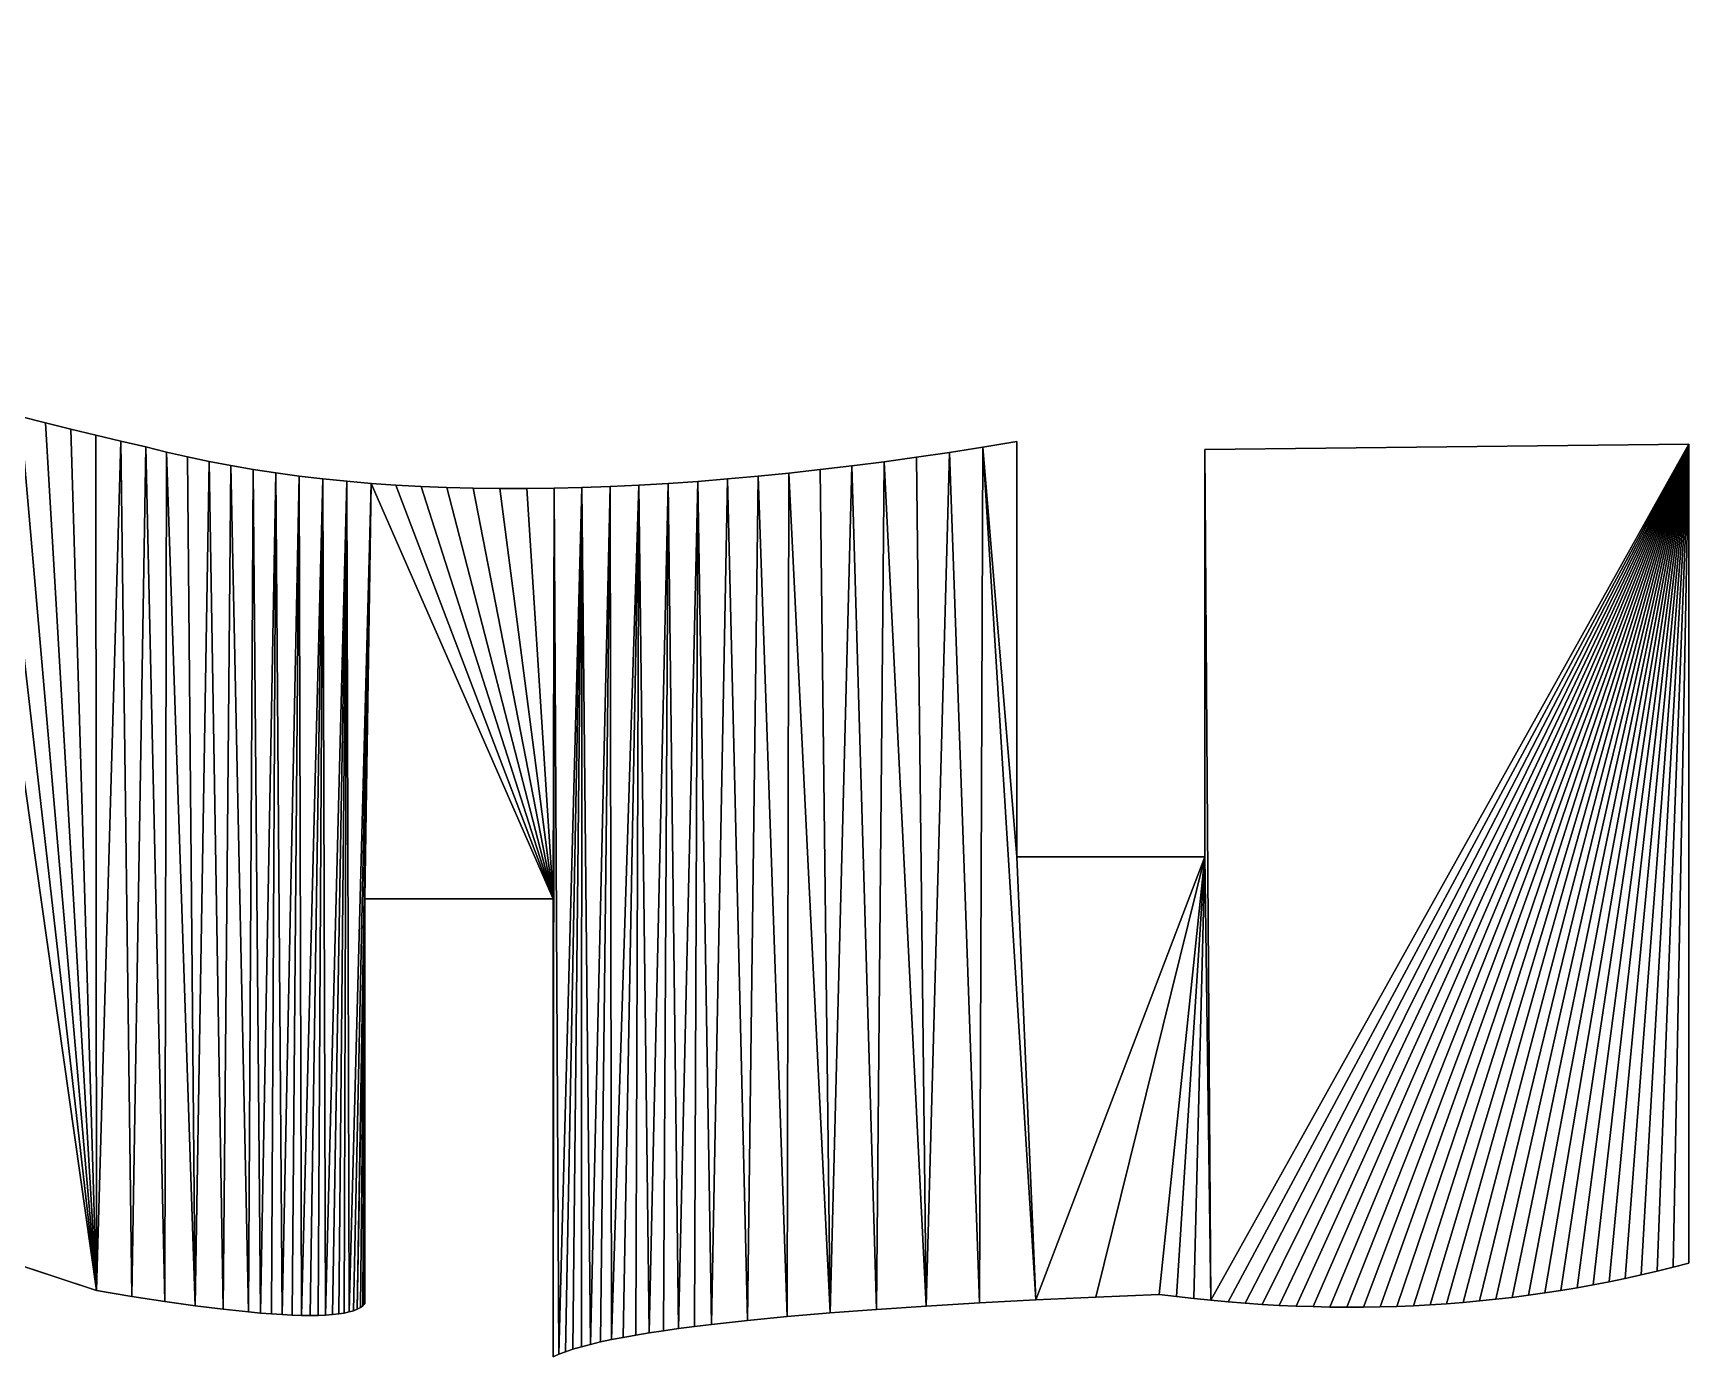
# Model space of a CAD drawing. Extents: x 10 to 917, y 10 to 841.
# Drawn here: x 861.7 to 917.5, y 37.7 to 82.3 of the extents above; entities that cross this region are included whole.
import ezdxf

# ---------------------------------------------------------------- set-up
doc = ezdxf.new("R2010")
doc.units = 0
doc.header["$MEASUREMENT"] = 0
doc.layers.get('0').update_dxf_attribs({"linetype": 'CONTINUOUS'})

msp = doc.modelspace()

# ---------------------------------------------------------------- linework, layer by layer
for p, q in [((862.108, 69.185), (861.263, 69.399)), ((862.953, 68.975), (862.108, 69.185)), ((863.798, 68.771), (862.953, 68.975)), ((864.643, 68.571), (863.798, 68.771)), ((865.487, 68.376), (864.643, 68.571)), ((866.181, 68.2), (865.487, 68.376)), ((866.889, 68.036), (866.181, 68.2)), ((892.553, 68.19), (891.442, 68.027)), ((893.678, 68.365), (892.553, 68.19)), ((894.817, 68.552), (893.678, 68.365)), ((894.817, 54.566), (894.817, 68.552)), ((917.457, 68.464), (901.158, 68.288)), ((901.158, 68.288), (901.158, 54.566)), ((917.457, 40.88), (917.457, 68.464)), ((867.611, 67.884), (866.889, 68.036)), ((868.348, 67.743), (867.611, 67.884)), ((869.099, 67.615), (868.348, 67.743)), ((869.865, 67.497), (869.099, 67.615)), ((870.645, 67.392), (869.865, 67.497)), ((887.143, 67.491), (886.104, 67.386)), ((888.196, 67.607), (887.143, 67.491)), ((889.264, 67.735), (888.196, 67.607)), ((890.346, 67.875), (889.264, 67.735)), ((891.442, 68.027), (890.346, 67.875)), ((871.439, 67.298), (870.645, 67.392)), ((872.248, 67.216), (871.439, 67.298)), ((873.071, 67.145), (872.248, 67.216)), ((873.908, 67.086), (873.071, 67.145)), ((874.76, 67.039), (873.908, 67.086)), ((875.626, 67.004), (874.76, 67.039)), ((876.507, 66.98), (875.626, 67.004)), ((877.402, 66.968), (876.507, 66.98)), ((878.311, 66.968), (877.402, 66.968)), ((879.235, 66.979), (878.311, 66.968)), ((880.173, 67.002), (879.235, 66.979)), ((881.126, 67.037), (880.173, 67.002)), ((882.093, 67.083), (881.126, 67.037)), ((883.074, 67.141), (882.093, 67.083)), ((884.07, 67.211), (883.074, 67.141)), ((885.08, 67.293), (884.07, 67.211)), ((886.104, 67.386), (885.08, 67.293)), ((901.158, 54.566), (894.817, 54.566)), ((872.857, 39.514), (872.857, 53.146)), ((872.857, 53.146), (879.198, 53.146)), ((879.198, 53.146), (879.198, 37.722)), ((859.431, 41.407), (863.817, 39.959)), ((916.389, 40.609), (916.924, 40.741)), ((916.924, 40.741), (917.457, 40.88)), ((914.236, 40.148), (914.776, 40.253)), ((914.776, 40.253), (915.316, 40.365)), ((915.316, 40.365), (915.853, 40.483)), ((915.853, 40.483), (916.389, 40.609)), ((863.817, 39.959), (865.01, 39.761)), ((865.01, 39.761), (866.119, 39.59)), ((893.56, 39.54), (895.464, 39.641)), ((895.464, 39.641), (897.482, 39.737)), ((897.482, 39.737), (899.614, 39.827)), ((899.614, 39.827), (900.197, 39.754)), ((900.197, 39.754), (900.777, 39.687)), ((900.777, 39.687), (901.356, 39.628)), ((901.356, 39.628), (901.934, 39.575)), ((909.851, 39.556), (910.405, 39.606)), ((910.405, 39.606), (910.957, 39.663)), ((910.957, 39.663), (911.507, 39.726)), ((911.507, 39.726), (912.056, 39.797)), ((912.056, 39.797), (912.603, 39.874)), ((912.603, 39.874), (913.149, 39.959)), ((913.149, 39.959), (913.693, 40.05)), ((913.693, 40.05), (914.236, 40.148)), ((866.119, 39.59), (867.145, 39.445)), ((867.145, 39.445), (868.087, 39.327)), ((868.087, 39.327), (868.945, 39.235)), ((868.945, 39.235), (869.342, 39.199)), ((869.342, 39.199), (869.719, 39.169)), ((869.719, 39.169), (870.075, 39.146)), ((870.075, 39.146), (870.409, 39.13)), ((870.409, 39.13), (870.723, 39.12)), ((870.723, 39.12), (871.016, 39.117)), ((871.016, 39.117), (871.288, 39.12)), ((871.288, 39.12), (871.539, 39.13)), ((871.539, 39.13), (871.77, 39.146)), ((871.77, 39.146), (871.979, 39.169)), ((871.979, 39.169), (872.167, 39.199)), ((872.167, 39.199), (872.334, 39.235)), ((872.334, 39.235), (872.481, 39.278)), ((872.481, 39.278), (872.606, 39.327)), ((872.606, 39.327), (872.711, 39.383)), ((872.711, 39.383), (872.795, 39.445)), ((872.795, 39.445), (872.829, 39.479)), ((872.829, 39.479), (872.857, 39.514)), ((885.752, 38.95), (887.085, 39.079)), ((887.085, 39.079), (888.533, 39.202)), ((888.533, 39.202), (890.094, 39.32)), ((890.094, 39.32), (891.77, 39.433)), ((891.77, 39.433), (893.56, 39.54)), ((901.934, 39.575), (902.51, 39.529)), ((902.51, 39.529), (903.084, 39.49)), ((903.084, 39.49), (903.657, 39.458)), ((903.657, 39.458), (904.228, 39.432)), ((904.228, 39.432), (904.797, 39.414)), ((904.797, 39.414), (905.365, 39.402)), ((905.365, 39.402), (905.932, 39.397)), ((905.932, 39.397), (906.496, 39.399)), ((906.496, 39.399), (907.059, 39.408)), ((907.059, 39.408), (907.621, 39.424)), ((907.621, 39.424), (908.181, 39.447)), ((908.181, 39.447), (908.739, 39.476)), ((908.739, 39.476), (909.296, 39.512)), ((909.296, 39.512), (909.851, 39.556)), ((881.986, 38.456), (882.438, 38.531)), ((882.438, 38.531), (882.919, 38.604)), ((882.919, 38.604), (883.429, 38.676)), ((883.429, 38.676), (883.967, 38.747)), ((883.967, 38.747), (884.533, 38.816)), ((884.533, 38.816), (885.752, 38.95)), ((879.618, 37.895), (879.87, 37.979)), ((879.87, 37.979), (880.152, 38.062)), ((880.152, 38.062), (880.461, 38.143)), ((880.461, 38.143), (880.8, 38.224)), ((880.8, 38.224), (881.166, 38.302)), ((881.166, 38.302), (881.562, 38.38)), ((881.562, 38.38), (881.986, 38.456)), ((879.198, 37.722), (879.394, 37.809)), ((879.394, 37.809), (879.618, 37.895))]:
    msp.add_line(p, q)

# ---------------------------------------------------------------- meshes
mesh = msp.add_polyface()
corners = [(840.099, 76.316), (838.403, 64.794), (838.403, 77), (838.549, 49.477), (841.046, 48.088), (841.795, 75.652), (842.208, 47.466), (843.49, 75.007), (844.357, 46.369), (845.185, 74.382), (845.345, 45.894), (846.879, 73.775), (847.147, 45.091), (848.573, 73.188), (848.718, 44.483), (850.266, 72.621), (850.355, 43.997), (851.959, 72.072), (821.69, 50.974), (821.641, 83.216), (821.976, 83.193), (822.424, 51.157), (822.319, 83.161), (822.668, 83.122), (823.151, 51.32), (823.024, 83.075), (823.386, 83.019), (823.872, 51.464), (823.756, 82.956), (824.132, 82.885), (824.585, 51.588), (824.515, 82.807), (824.905, 82.72), (825.292, 51.694), (825.301, 82.625), (825.992, 51.78), (825.705, 82.522), (826.115, 82.412), (826.339, 51.816), (826.532, 82.293), (826.685, 51.847), (826.955, 82.167), (827.029, 51.874), (827.386, 82.033), (827.711, 51.912), (827.823, 81.891), (828.05, 51.924), (828.267, 81.741), (828.387, 51.931), (828.717, 81.583), (828.723, 51.934), (829.175, 81.417), (829.388, 51.924), (829.639, 81.243), (829.718, 51.912), (830.11, 81.061), (830.374, 51.874), (830.588, 80.872), (830.699, 51.847), (831.072, 80.674), (831.344, 51.78), (831.564, 80.469), (831.664, 51.739), (832.062, 80.256), (831.982, 51.694), (832.062, 64.794), (853.652, 71.543), (852.039, 57.018), (858.381, 57.018), (854.498, 71.285), (855.344, 71.033), (856.19, 70.785), (857.036, 70.542), (857.882, 70.303), (858.727, 70.07), (879.198, 53.146), (873.071, 67.145), (873.908, 67.086), (874.76, 67.039), (875.626, 67.004), (876.507, 66.98), (877.402, 66.968), (878.311, 66.968), (879.235, 66.979), (894.817, 54.566), (893.678, 68.365), (894.817, 68.552)]
mesh.append_faces([[corners[k] for k in face] for face in [(0, 1, 2), (84, 85, 86)]], dxfattribs={"vtx0": -1})
mesh.append_faces([[corners[k] for k in face] for face in [(33, 34, 35), (66, 67, 17)]], dxfattribs={"vtx0": -1, "vtx1": -1})
mesh.append_faces([[corners[k] for k in face] for face in [(1, 0, 3)]], dxfattribs={"vtx0": -1, "vtx1": -1, "vtx2": -1})
mesh.append_faces([[corners[k] for k in face] for face in [(4, 0, 5), (6, 5, 7), (8, 7, 9), (10, 9, 11), (12, 11, 13), (14, 13, 15), (16, 15, 17), (18, 19, 20), (21, 20, 22), (21, 22, 23), (24, 23, 25), (24, 25, 26), (27, 26, 28), (27, 28, 29), (30, 29, 31), (30, 31, 32), (33, 32, 34), (35, 34, 36), (35, 36, 37), (38, 37, 39), (40, 39, 41), (42, 41, 43), (44, 43, 45), (46, 45, 47), (48, 47, 49), (50, 49, 51), (52, 51, 53), (54, 53, 55), (56, 55, 57), (58, 57, 59), (60, 59, 61), (62, 61, 63), (64, 63, 65), (68, 66, 69), (68, 69, 70), (68, 70, 71), (68, 71, 72), (68, 72, 73), (68, 73, 74), (75, 76, 77), (75, 77, 78), (75, 78, 79), (75, 79, 80), (75, 80, 81), (75, 81, 82), (75, 82, 83)]], dxfattribs={"vtx0": -1, "vtx2": -1})
mesh = msp.add_polyface()
corners = [(838.549, 49.477), (840.099, 76.316), (839.827, 48.758), (841.046, 48.088), (841.795, 75.652), (842.208, 47.466), (843.49, 75.007), (843.311, 46.893), (844.357, 46.369), (845.185, 74.382), (844.858, 46.126), (845.345, 45.894), (846.879, 73.775), (845.817, 45.675), (846.275, 45.468), (846.718, 45.273), (847.147, 45.091), (848.573, 73.188), (847.562, 44.92), (847.961, 44.762), (848.347, 44.616), (848.718, 44.483), (850.266, 72.621), (849.074, 44.361), (849.416, 44.252), (849.744, 44.155), (850.057, 44.07), (850.355, 43.997), (851.959, 72.072), (850.639, 43.937), (850.909, 43.889), (851.164, 43.852), (851.404, 43.829), (851.63, 43.817), (851.842, 43.818), (852.039, 43.831), (852.039, 57.018), (837.417, 50.053), (838.403, 64.794), (837.702, 49.916), (837.986, 49.775), (838.269, 49.628), (853.652, 71.543), (858.381, 57.018), (859.431, 41.407), (858.381, 41.757), (858.727, 70.07), (859.572, 69.841), (863.817, 39.959), (860.418, 69.618), (861.263, 69.399), (862.108, 69.185), (862.953, 68.975), (863.798, 68.771), (864.643, 68.571), (865.01, 39.761), (865.487, 68.376), (866.119, 39.59), (866.181, 68.2), (867.145, 39.445), (866.889, 68.036), (867.611, 67.884), (868.087, 39.327)]
mesh.append_faces([[corners[k] for k in face] for face in [(43, 44, 45)]], dxfattribs={"vtx0": -1})
mesh.append_faces([[corners[k] for k in face] for face in [(0, 1, 2), (2, 1, 3), (3, 4, 5), (5, 6, 7), (7, 6, 8), (8, 9, 10), (10, 9, 11), (11, 12, 13), (13, 12, 14), (14, 12, 15), (15, 12, 16), (16, 17, 18), (18, 17, 19), (19, 17, 20), (20, 17, 21), (21, 22, 23), (23, 22, 24), (24, 22, 25), (25, 22, 26), (26, 22, 27), (27, 28, 29), (29, 28, 30), (30, 28, 31), (31, 28, 32), (32, 28, 33), (33, 28, 34), (34, 28, 35), (35, 28, 36), (37, 38, 39), (39, 38, 40), (40, 38, 41), (41, 38, 0), (36, 42, 43), (44, 47, 48), (48, 54, 55), (55, 56, 57), (57, 58, 59), (59, 61, 62)]], dxfattribs={"vtx0": -1, "vtx1": -1})
mesh.append_faces([[corners[k] for k in face] for face in [(44, 43, 46)]], dxfattribs={"vtx0": -1, "vtx1": -1, "vtx2": -1})
mesh.append_faces([[corners[k] for k in face] for face in [(44, 46, 47), (48, 47, 49), (48, 49, 50), (48, 50, 51), (48, 51, 52), (48, 52, 53), (48, 53, 54), (55, 54, 56), (57, 56, 58), (59, 58, 60), (59, 60, 61)]], dxfattribs={"vtx0": -1, "vtx2": -1})
mesh = msp.add_polyface()
corners = [(885.752, 38.95), (886.104, 67.386), (887.085, 39.079), (887.143, 67.491), (888.533, 39.202), (888.196, 67.607), (889.264, 67.735), (890.094, 39.32), (890.346, 67.875), (891.77, 39.433), (891.442, 68.027), (892.553, 68.19), (893.56, 39.54), (893.678, 68.365), (895.464, 39.641), (894.817, 54.566), (901.158, 54.566), (897.482, 39.737), (899.614, 39.827), (900.197, 39.754), (900.777, 39.687), (901.356, 39.628), (901.158, 68.288), (917.457, 68.464), (901.934, 39.575), (902.51, 39.529), (903.084, 39.49), (903.657, 39.458), (904.228, 39.432), (904.797, 39.414), (905.365, 39.402), (905.932, 39.397), (906.496, 39.399), (907.059, 39.408), (907.621, 39.424), (908.181, 39.447), (908.739, 39.476), (909.296, 39.512), (909.851, 39.556), (910.405, 39.606), (910.957, 39.663), (911.507, 39.726), (912.056, 39.797), (912.603, 39.874), (913.149, 39.959), (913.693, 40.05), (914.236, 40.148), (914.776, 40.253), (915.316, 40.365), (915.853, 40.483), (916.389, 40.609), (916.924, 40.741), (917.457, 40.88)]
mesh.append_faces([[corners[k] for k in face] for face in [(51, 23, 52)]], dxfattribs={"vtx0": -1})
mesh.append_faces([[corners[k] for k in face] for face in [(0, 1, 2), (2, 3, 4), (4, 6, 7), (7, 8, 9), (9, 11, 12), (12, 13, 14), (14, 16, 17), (17, 16, 18), (18, 16, 19), (19, 16, 20), (20, 16, 21), (21, 23, 24), (24, 23, 25), (25, 23, 26), (26, 23, 27), (27, 23, 28), (28, 23, 29), (29, 23, 30), (30, 23, 31), (31, 23, 32), (32, 23, 33), (33, 23, 34), (34, 23, 35), (35, 23, 36), (36, 23, 37), (37, 23, 38), (38, 23, 39), (39, 23, 40), (40, 23, 41), (41, 23, 42), (42, 23, 43), (43, 23, 44), (44, 23, 45), (45, 23, 46), (46, 23, 47), (47, 23, 48), (48, 23, 49), (49, 23, 50), (50, 23, 51)]], dxfattribs={"vtx0": -1, "vtx1": -1})
mesh.append_faces([[corners[k] for k in face] for face in [(14, 13, 15)]], dxfattribs={"vtx0": -1, "vtx1": -1, "vtx2": -1})
mesh.append_faces([[corners[k] for k in face] for face in [(2, 1, 3), (4, 3, 5), (4, 5, 6), (7, 6, 8), (9, 8, 10), (9, 10, 11), (12, 11, 13), (14, 15, 16), (21, 16, 22), (21, 22, 23)]], dxfattribs={"vtx0": -1, "vtx2": -1})
mesh = msp.add_polyface()
corners = [(868.087, 39.327), (867.611, 67.884), (868.348, 67.743), (868.945, 39.235), (869.099, 67.615), (869.342, 39.199), (869.865, 67.497), (869.719, 39.169), (870.075, 39.146), (870.645, 67.392), (870.409, 39.13), (870.723, 39.12), (871.439, 67.298), (871.016, 39.117), (871.288, 39.12), (871.539, 39.13), (872.248, 67.216), (871.77, 39.146), (871.979, 39.169), (872.167, 39.199), (872.334, 39.235), (873.071, 67.145), (872.481, 39.278), (872.606, 39.327), (872.857, 53.146), (872.711, 39.383), (872.795, 39.445), (872.829, 39.479), (879.198, 53.146), (879.235, 66.979), (879.198, 37.722), (879.394, 37.809), (880.173, 67.002), (879.618, 37.895), (879.87, 37.979), (880.152, 38.062), (880.461, 38.143), (881.126, 67.037), (880.8, 38.224), (881.166, 38.302), (882.093, 67.083), (881.562, 38.38), (881.986, 38.456), (882.438, 38.531), (883.074, 67.141), (882.919, 38.604), (883.429, 38.676), (884.07, 67.211), (883.967, 38.747), (884.533, 38.816), (885.08, 67.293), (885.752, 38.95), (886.104, 67.386), (872.857, 39.514)]
mesh.append_faces([[corners[k] for k in face] for face in [(0, 2, 3), (3, 4, 5), (5, 6, 7), (7, 6, 8), (8, 9, 10), (10, 9, 11), (11, 12, 13), (13, 12, 14), (14, 12, 15), (15, 16, 17), (17, 16, 18), (18, 16, 19), (19, 16, 20), (20, 21, 22), (22, 21, 23), (23, 24, 25), (25, 24, 26), (26, 24, 27), (24, 21, 28), (28, 29, 30), (30, 29, 31), (31, 32, 33), (33, 32, 34), (34, 32, 35), (35, 32, 36), (36, 37, 38), (38, 37, 39), (39, 40, 41), (41, 40, 42), (42, 40, 43), (43, 44, 45), (45, 44, 46), (46, 47, 48), (48, 47, 49), (49, 50, 51)]], dxfattribs={"vtx0": -1, "vtx1": -1})
mesh.append_faces([[corners[k] for k in face] for face in [(23, 21, 24)]], dxfattribs={"vtx0": -1, "vtx1": -1, "vtx2": -1})
mesh.append_faces([[corners[k] for k in face] for face in [(0, 1, 2), (3, 2, 4), (5, 4, 6), (8, 6, 9), (11, 9, 12), (15, 12, 16), (20, 16, 21), (31, 29, 32), (36, 32, 37), (39, 37, 40), (43, 40, 44), (46, 44, 47), (49, 47, 50), (51, 50, 52)]], dxfattribs={"vtx0": -1, "vtx2": -1})
mesh.append_faces([[corners[k] for k in face] for face in [(53, 27, 24)]], dxfattribs={"vtx1": -1})

doc.saveas('drawing.dxf')
